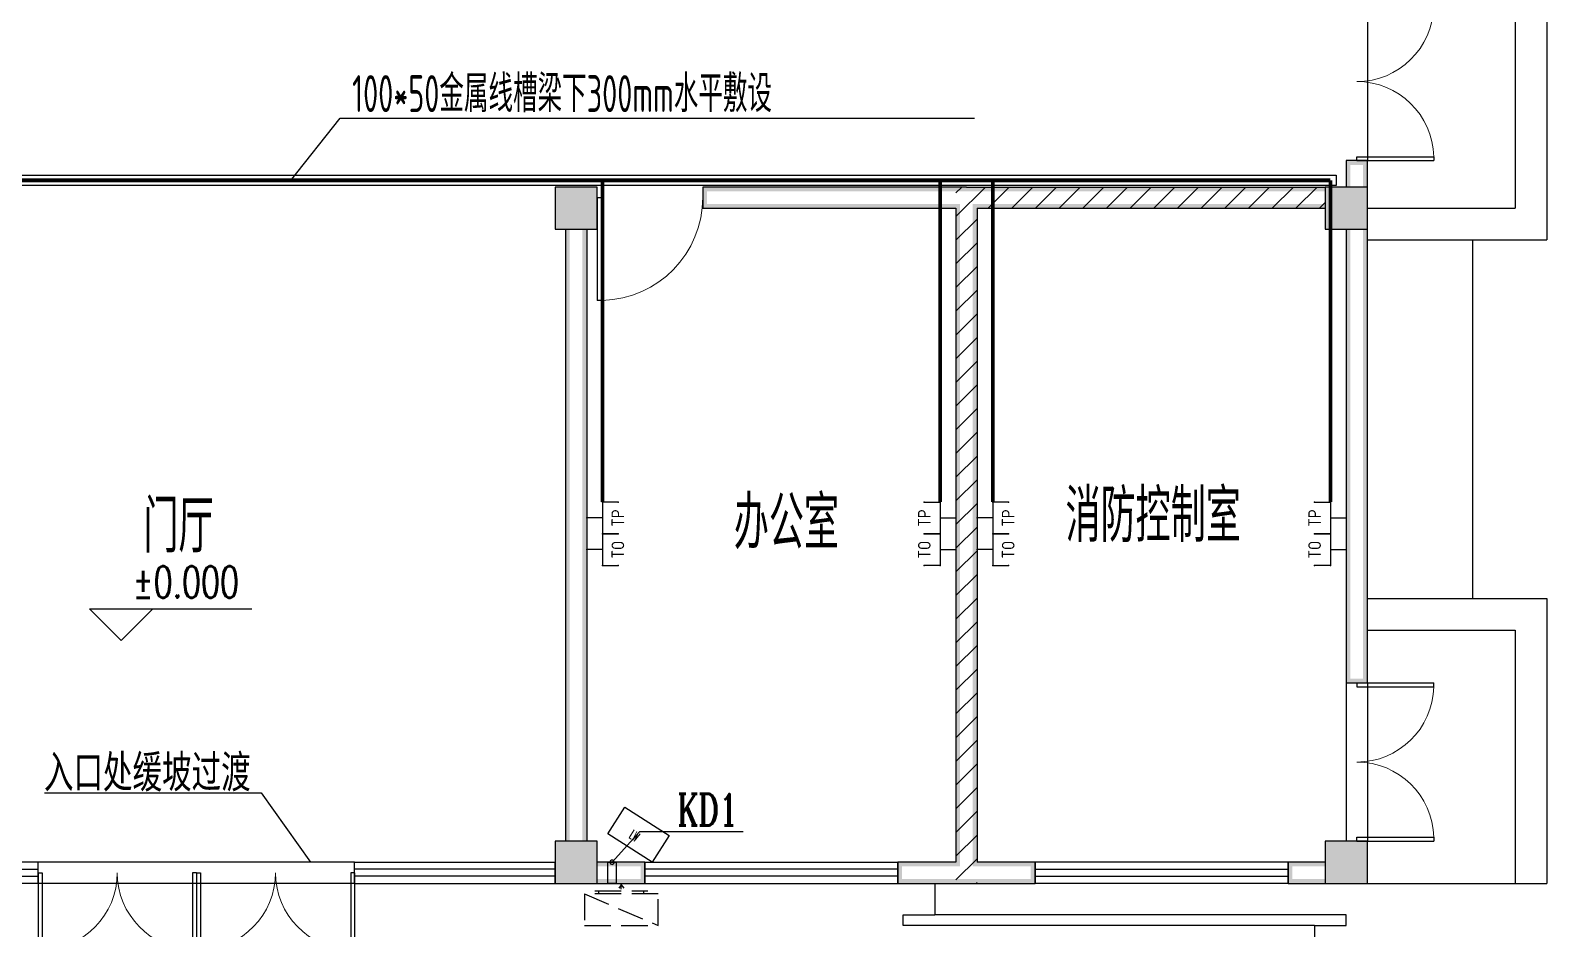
# Model space of a CAD drawing. Extents: x 6250600 to 6678662, y -692028 to -290561.
# Drawn here: x 6495213 to 6509587, y -404196 to -395681 of the extents above; entities that cross this region are included whole.
import ezdxf
from ezdxf.enums import TextEntityAlignment as Align

# ---------------------------------------------------------------- set-up
doc = ezdxf.new("R2010")
doc.units = 0
doc.header["$LTSCALE"] = 1000
doc.header["$MEASUREMENT"] = 0
doc.linetypes.add('DASH', pattern=[0.35, 0.25, -0.1])
doc.layers.get('0').update_dxf_attribs({"linetype": 'CONTINUOUS'})
for name, color, linetype in [('CABLETRAY', 4, 'CONTINUOUS'), ('EQUIP-通讯', 3, 'CONTINUOUS'), ('PUB_HATCH', 8, 'CONTINUOUS'), ('建筑底图', 251, 'CONTINUOUS'), ('电信', 7, 'CONTINUOUS'), ('电气文字', 7, 'CONTINUOUS')]:
    doc.layers.add(name, color=color, linetype=linetype)
doc.styles.add('_HZTXT', font='txt.shx', dxfattribs={"width": 0.8, "bigfont": 'HZTXT.shx'})
doc.styles.add('_TCH_DIM', font='SIMPLEX', dxfattribs={"bigfont": 'GBCBIG'})
doc.styles.add('_TCH_LABEL', font='COMPLEX', dxfattribs={"bigfont": 'GBCBIG'})
doc.styles.add('_TEL_DIM', font='sceie.shx', dxfattribs={"width": 0.8, "height": 3.5, "bigfont": 'sceic.shx'})
doc.styles.add('DIM_FONT', font='SIMPLEX', dxfattribs={"width": 0.7, "bigfont": 'GBCBIG'})
doc.styles.add('sceie', font='sceie.shx', dxfattribs={"width": 0.7, "bigfont": 'sceic.shx'})
doc.styles.add('schuco', font='sceie.shx', dxfattribs={"width": 0.7, "bigfont": 'sceic.shx'})

# ---------------------------------------------------------------- blocks, each defined once
blk = doc.blocks.new('$equip$00001847')
for p, q in [((-0.5, 0.499), (-0.5, 0.999)), ((0.5, 0.999), (0.5, 0.499)), ((0.5, 0.499), (-0.5, 0.499)), ((0, 0.5), (0, 0))]:
    blk.add_line(p, q)
for p in [(-0.5, 0.999), (0.5, 0.999), (-0.5, 0.499), (0.5, 0.499), (0, 0)]:
    blk.add_point(p)
at = {"color": 7, "style": '_TEL_DIM'}
blk.add_attdef('$TEXT$', text='', height=0.4, dxfattribs=at).set_placement((0, 0.999), align=Align.MIDDLE_CENTER)
at = {"color": 7, "style": '_TEL_DIM', "flags": 1}
blk.add_attdef('A', text='', height=0.00002, dxfattribs=at).set_placement((0, 0), align=Align.MIDDLE_CENTER)
blk = doc.blocks.new('$equip$00001867')
for p, q in [((-0.5, 0.499), (-0.5, 0.999)), ((0.5, 0.999), (0.5, 0.499)), ((0.5, 0.499), (-0.5, 0.499)), ((0, 0.5), (0, 0))]:
    blk.add_line(p, q)
for p in [(-0.5, 0.999), (0.5, 0.999), (-0.5, 0.499), (0.5, 0.499), (0, 0)]:
    blk.add_point(p)
at = {"color": 7, "style": '_TEL_DIM'}
blk.add_attdef('$TEXT$', text='', height=0.4, dxfattribs=at).set_placement((0, 0.999), align=Align.MIDDLE_CENTER)
at = {"color": 7, "style": '_TEL_DIM', "flags": 1}
blk.add_attdef('A', text='', height=0.00002, dxfattribs=at).set_placement((0, 0), align=Align.MIDDLE_CENTER)
blk = doc.blocks.new('A$C2E081725')
at = {"linetype": 'DASH'}
for p, q in [((700, 94), (0, 394)), ((600, 64), (100, 64)), ((138, 94), (138, 64)), ((350, 8), (327, 39)), ((350, 49), (350, 0)), ((350, 8), (373, 39)), ((563, 94), (563, 64))]:
    blk.add_line(p, q, dxfattribs=at)
blk.add_lwpolyline([(0, 394), (0, 94), (700, 94), (700, 394)], close=True, dxfattribs=at)
blk = doc.blocks.new('$DorLib2D$00000001')
for p, q in [((0.45, 0.975), (0.5, 0.975)), ((0.45, 0), (0.45, 0.975)), ((0.5, 0), (0.5, 0.975)), ((0.5, 0), (0.45, 0))]:
    blk.add_line(p, q)
at = {"lineweight": 13}
blk.add_arc((0.475, 0), 0.975, 91.4693, 180, dxfattribs=at)
blk = doc.blocks.new('$TCHSYS$WIN2D')
for p, q in [((-0.5, 0.5), (0.5, 0.5)), ((-0.5, 0.5), (-0.5, -0.5)), ((0.5, 0.5), (0.5, -0.5)), ((0.5, 0.1667), (-0.5, 0.1667)), ((0.5, -0.1667), (-0.5, -0.1667)), ((-0.5, -0.5), (0.5, -0.5))]:
    blk.add_line(p, q)
blk = doc.blocks.new('$DorLib2D$00000002')
for p, q in [((-0.5, 0), (-0.5, 0.4875)), ((-0.475, 0.4875), (-0.5, 0.4875)), ((-0.475, 0), (-0.475, 0.4875)), ((0.475, 0), (0.475, 0.4875)), ((0.475, 0.4875), (0.5, 0.4875)), ((0.5, 0), (0.5, 0.4875)), ((-0.5, 0), (-0.475, 0)), ((0.5, 0), (0.475, 0))]:
    blk.add_line(p, q)
at = {"lineweight": 13}
for centre, start, end in [((-0.4875, 0), 0, 88.53072), ((0.4875, 0), 91.46928, 180)]:
    blk.add_arc(centre, 0.4875, start, end, dxfattribs=at)
blk = doc.blocks.new('$WINLIB2D$00000001')
at = {"color": 0}
for points in [[(-0.5, 0.5), (-0.5, -0.5)], [(-0.5, 0.5), (0.5, 0.5)], [(0.5, -0.5), (0.5, 0.5)], [(0.5, 0.1667), (-0.5, 0.1667)], [(0.5, -0.1667), (-0.5, -0.1667)], [(-0.5, -0.5), (0.5, -0.5)]]:
    blk.add_lwpolyline(points, dxfattribs=at)
blk = doc.blocks.new('_FZH')
blk.add_lwpolyline([(-0.5, -0.5), (0.5, -0.5), (0.5, 0.5), (-0.5, 0.5)], close=True)
at = {"layer": 'PUB_HATCH'}
blk.add_solid([(-0.5, -0.5), (0.5, -0.5), (-0.5, 0.5), (0.5, 0.5)], dxfattribs=at)

msp = doc.modelspace()

# ---------------------------------------------------------------- hatches: boundary and pattern name
at = {"layer": '建筑底图'}
for points in [[(6507887.2, -396916.4), (6507687.2, -396916.4), (6507727.2, -396956.4), (6507847.2, -396956.4)], [(6507687.2, -397166.4), (6507727.2, -397166.4), (6507727.2, -396956.4), (6507687.2, -396916.4)], [(6507847.2, -397166.4), (6507887.2, -397166.4), (6507887.2, -396916.4), (6507847.2, -396956.4)], [(6500587.2, -397166.4), (6500187.2, -397166.4), (6500227.2, -397206.4), (6500547.2, -397206.4)], [(6500187.2, -397166.4), (6500187.2, -397566.4), (6500227.2, -397526.4), (6500227.2, -397206.4)], [(6500587.2, -397566.4), (6500587.2, -397166.4), (6500547.2, -397206.4), (6500547.2, -397526.4)], [(6504087.2, -397166.4), (6501587.2, -397166.4), (6501627.2, -397206.4), (6504087.2, -397206.4)], [(6501587.2, -397166.4), (6501587.2, -397366.4), (6501627.2, -397326.4), (6501627.2, -397206.4)], [(6507487.2, -397206.4), (6507487.2, -397166.4), (6504087.2, -397166.4), (6504087.2, -397206.4)], [(6507887.2, -397166.4), (6507487.2, -397166.4), (6507527.2, -397206.4), (6507847.2, -397206.4)], [(6507487.2, -397166.4), (6507487.2, -397566.4), (6507527.2, -397526.4), (6507527.2, -397206.4)], [(6507887.2, -397566.4), (6507887.2, -397166.4), (6507847.2, -397206.4), (6507847.2, -397526.4)], [(6501587.2, -397366.4), (6503987.2, -397366.4), (6504027.2, -397326.4), (6501627.2, -397326.4)], [(6503987.2, -397366.4), (6503987.2, -403566.4), (6504027.2, -403606.4), (6504027.2, -397326.4)], [(6507487.2, -397366.4), (6507487.2, -397326.4), (6504147.2, -397326.4), (6504187.2, -397366.4)], [(6504187.2, -397366.4), (6504187.2, -403566.4), (6504147.2, -403606.4), (6504147.2, -397326.4)], [(6500187.2, -397566.4), (6500587.2, -397566.4), (6500547.2, -397526.4), (6500227.2, -397526.4)], [(6500287.2, -403366.4), (6500327.2, -403366.4), (6500327.2, -397566.4), (6500287.2, -397566.4)], [(6500447.2, -403366.4), (6500487.2, -403366.4), (6500487.2, -397566.4), (6500447.2, -397566.4)], [(6507487.2, -397566.4), (6507887.2, -397566.4), (6507847.2, -397526.4), (6507527.2, -397526.4)], [(6507727.2, -397566.4), (6507687.2, -397566.4), (6507687.2, -401866.4), (6507727.2, -401826.4)], [(6507887.2, -397566.4), (6507847.2, -397566.4), (6507847.2, -401826.4), (6507887.2, -401866.4)], [(6507687.2, -401866.4), (6507887.2, -401866.4), (6507847.2, -401826.4), (6507727.2, -401826.4)], [(6500587.2, -403366.4), (6500187.2, -403366.4), (6500227.2, -403406.4), (6500547.2, -403406.4)], [(6500187.2, -403366.4), (6500187.2, -403766.4), (6500227.2, -403726.4), (6500227.2, -403406.4)], [(6500587.2, -403766.4), (6500587.2, -403366.4), (6500547.2, -403406.4), (6500547.2, -403726.4)], [(6507887.2, -403366.4), (6507487.2, -403366.4), (6507527.2, -403406.4), (6507847.2, -403406.4)], [(6507487.2, -403366.4), (6507487.2, -403766.4), (6507527.2, -403726.4), (6507527.2, -403406.4)], [(6507887.2, -403766.4), (6507887.2, -403366.4), (6507847.2, -403406.4), (6507847.2, -403726.4)], [(6500587.2, -403566.4), (6500587.2, -403606.4), (6500997.2, -403606.4), (6501037.2, -403566.4)], [(6501037.2, -403766.4), (6501037.2, -403566.4), (6500997.2, -403606.4), (6500997.2, -403726.4)], [(6503987.2, -403566.4), (6503437.2, -403566.4), (6503477.2, -403606.4), (6504027.2, -403606.4)], [(6503437.2, -403566.4), (6503437.2, -403766.4), (6503477.2, -403726.4), (6503477.2, -403606.4)], [(6504737.2, -403566.4), (6504187.2, -403566.4), (6504147.2, -403606.4), (6504697.2, -403606.4)], [(6504737.2, -403766.4), (6504737.2, -403566.4), (6504697.2, -403606.4), (6504697.2, -403726.4)], [(6507487.2, -403606.4), (6507487.2, -403566.4), (6507137.2, -403566.4), (6507177.2, -403606.4)], [(6507137.2, -403566.4), (6507137.2, -403766.4), (6507177.2, -403726.4), (6507177.2, -403606.4)], [(6500187.2, -403766.4), (6500587.2, -403766.4), (6500547.2, -403726.4), (6500227.2, -403726.4)], [(6500587.2, -403726.4), (6500587.2, -403766.4), (6501037.2, -403766.4), (6500997.2, -403726.4)], [(6503437.2, -403766.4), (6504087.2, -403766.4), (6504087.2, -403726.4), (6503477.2, -403726.4)], [(6504087.2, -403766.4), (6504737.2, -403766.4), (6504697.2, -403726.4), (6504087.2, -403726.4)], [(6507487.2, -403766.4), (6507487.2, -403726.4), (6507177.2, -403726.4), (6507137.2, -403766.4)], [(6507487.2, -403766.4), (6507887.2, -403766.4), (6507847.2, -403726.4), (6507527.2, -403726.4)]]:
    msp.add_hatch(color=256, dxfattribs=at).paths.add_polyline_path(points)
h = msp.add_hatch(dxfattribs=at)
h.set_pattern_fill('ANSI31', color=256, scale=100)
h.set_pattern_definition([(45, (4040079.63, -15286.22), (-112.253202, 112.253202), [])])
h.paths.add_polyline_path([(6507487.2, -397166.4), (6503987.2, -397166.4), (6503987.2, -397366.4), (6507487.2, -397366.4)])
h.paths.add_polyline_path([(6503987.2, -403766.4), (6504187.2, -403766.4), (6504187.2, -397366.4), (6503987.2, -397366.4)])

# ---------------------------------------------------------------- linework, layer by layer
for p, q in [((6497679.3, -397106.5), (6498150.7, -396514.6)), ((6498150.7, -396514.6), (6504162.1, -396514.6))]:
    msp.add_line(p, q)
at = {"layer": 'CABLETRAY'}
for p, q in [((6493169, -397053), (6507592.6, -397053)), ((6507592.6, -397153), (6493169, -397153)), ((6507592.6, -397053), (6507592.6, -397153))]:
    msp.add_line(p, q, dxfattribs=at)
at = {"layer": '建筑底图'}
for p, q in [((6509587.2, -394666.4), (6509587.2, -397666.4)), ((6509287.2, -394966.4), (6509287.2, -397366.4)), ((6507887.2, -395416.4), (6507887.2, -396916.4)), ((6507887.2, -396916.4), (6507687.2, -396916.4)), ((6507687.2, -396916.4), (6507687.2, -397166.4)), ((6507887.2, -397166.4), (6507887.2, -396916.4)), ((6504087.2, -397166.4), (6501587.2, -397166.4)), ((6501587.2, -397166.4), (6501587.2, -397366.4)), ((6504087.2, -397166.4), (6507487.2, -397166.4)), ((6501587.2, -397366.4), (6503987.2, -397366.4)), ((6503987.2, -397366.4), (6503987.2, -403566.4)), ((6504187.2, -397366.4), (6507487.2, -397366.4)), ((6504187.2, -397366.4), (6504187.2, -403566.4)), ((6507887.2, -397366.4), (6509287.2, -397366.4)), ((6500287.2, -397566.4), (6500287.2, -403366.4)), ((6500487.2, -397566.4), (6500487.2, -403366.4)), ((6507687.2, -397566.4), (6507687.2, -401866.4)), ((6507887.2, -401866.4), (6507887.2, -397566.4)), ((6507887.2, -397666.4), (6509587.2, -397666.4)), ((6496073.4, -401463.8), (6495773.4, -401163.8)), ((6495773.4, -401163.8), (6497313.6, -401163.8)), ((6496073.4, -401463.8), (6496373.4, -401163.8)), ((6507887.2, -401066.4), (6509587.2, -401066.4)), ((6509587.2, -401066.4), (6509587.2, -403766.4)), ((6507887.2, -401366.4), (6509287.2, -401366.4)), ((6509287.2, -401366.4), (6509287.2, -403766.4)), ((6507687.2, -401866.4), (6507687.2, -403366.4)), ((6507687.2, -401866.4), (6507887.2, -401866.4)), ((6507887.2, -401866.4), (6507887.2, -403366.4)), ((6495348.7, -402908.4), (6497401.4, -402908.4)), ((6497401.4, -402908.4), (6497869.5, -403566.4)), ((6496787.2, -403566.4), (6495287.2, -403566.4)), ((6498287.2, -403566.4), (6496787.2, -403566.4)), ((6501037.2, -403566.4), (6500587.2, -403566.4)), ((6501037.2, -403766.4), (6501037.2, -403566.4)), ((6503987.2, -403566.4), (6503437.2, -403566.4)), ((6503437.2, -403566.4), (6503437.2, -403766.4)), ((6504737.2, -403566.4), (6504187.2, -403566.4)), ((6504737.2, -403766.4), (6504737.2, -403566.4)), ((6507487.2, -403566.4), (6507137.2, -403566.4)), ((6507137.2, -403566.4), (6507137.2, -403766.4)), ((6498287.2, -403766.4), (6495287.2, -403766.4)), ((6496787.2, -403766.4), (6495287.2, -403766.4)), ((6498287.2, -403766.4), (6496787.2, -403766.4)), ((6500587.2, -403766.4), (6501037.2, -403766.4)), ((6503437.2, -403766.4), (6504087.2, -403766.4)), ((6503787.2, -403766.4), (6503787.2, -404066.2)), ((6504087.2, -403766.4), (6504737.2, -403766.4)), ((6507137.2, -403766.4), (6507487.2, -403766.4)), ((6507887.2, -403766.4), (6509587.2, -403766.4)), ((6507387.2, -404066.2), (6503787.2, -404066.2)), ((6507387.2, -404166.2), (6503787.2, -404166.2)), ((6507387.2, -404166.2), (6507387.2, -405366.2))]:
    msp.add_line(p, q, dxfattribs=at)
for points in [[(6508887.2, -401066.4), (6508887.2, -397666.4)], [(6501969.9, -403276.5), (6500988.8, -403276.5), (6500727.2, -403566.4)], [(6503787.2, -404166.2), (6503487.2, -404166.2), (6503487.2, -404066.2), (6503787.2, -404066.2)], [(6507387.2, -404166.2), (6507687.2, -404166.2), (6507687.2, -404066.2), (6507387.2, -404066.2)]]:
    msp.add_lwpolyline(points, dxfattribs=at)
for points in [[(6501270.1, -403314), (6501107.9, -403566.4), (6500687.2, -403296.2), (6500849.4, -403043.8)], [(6500767.2, -403766.4), (6500687.2, -403766.4), (6500687.2, -403566.4), (6500767.2, -403566.4)]]:
    msp.add_lwpolyline(points, close=True, dxfattribs=at)
msp.add_lwpolyline([(6500740.6, -403551.6, 1), (6500713.8, -403581.3, 1)], format="xyb", close=True, dxfattribs=at)
at = {"layer": '电信', "color": 4, "const_width": 35}
for points in [[(6507537.5, -397103), (6492869, -397103), (6492869, -393815.5)], [(6500636.9, -400153.3), (6500636.9, -397103)], [(6503837.5, -400153.3), (6503837.5, -397103)], [(6504336.9, -400153.3), (6504336.9, -397103)], [(6507537.5, -400153.3), (6507537.5, -397103)]]:
    msp.add_lwpolyline(points, dxfattribs=at)

# ---------------------------------------------------------------- block references
at = {"layer": 'EQUIP-通讯', "color": 1}
ref = msp.add_blockref('$equip$00001867', (6500487.2, -400303.3), dxfattribs=dict(at, xscale=-300, yscale=300, zscale=300, rotation=270))
ref.add_attrib('$TEXT$', 'TP', dxfattribs={"layer": '0', "color": 7, "height": 120, "rotation": 90, "style": '_TEL_DIM'}).set_placement((6500782.6, -400303.3), align=Align.MIDDLE_CENTER)
at = {"layer": 'EQUIP-通讯', "color": 1, "xscale": 300, "yscale": 300, "zscale": 300, "rotation": 90}
for name, p, values in [('$equip$00001867', (6503987.2, -400303.3), {'$TEXT$': 'TP'}), ('$equip$00001867', (6507687.2, -400303.3), {'$TEXT$': 'TP'}), ('$equip$00001847', (6503987.2, -400603.3), {'$TEXT$': 'TO'}), ('$equip$00001847', (6507687.2, -400603.3), {'$TEXT$': 'TO'})]:
    msp.add_blockref(name, p, dxfattribs=at).add_auto_attribs(values)
at = {"layer": 'EQUIP-通讯', "color": 1}
ref = msp.add_blockref('$equip$00001867', (6504187.2, -400303.3), dxfattribs=dict(at, xscale=-300, yscale=300, zscale=300, rotation=270))
ref.add_attrib('$TEXT$', 'TP', dxfattribs={"layer": '0', "color": 7, "height": 120, "rotation": 90, "style": '_TEL_DIM'}).set_placement((6504482.6, -400303.3), align=Align.MIDDLE_CENTER)
ref = msp.add_blockref('$equip$00001847', (6500487.2, -400603.3), dxfattribs=dict(at, xscale=-300, yscale=300, zscale=300, rotation=270))
ref.add_attrib('$TEXT$', 'TO', dxfattribs={"layer": '0', "color": 7, "height": 120, "rotation": 90, "style": '_TEL_DIM'}).set_placement((6500782.6, -400603.3), align=Align.MIDDLE_CENTER)
ref = msp.add_blockref('$equip$00001847', (6504187.2, -400603.3), dxfattribs=dict(at, xscale=-300, yscale=300, zscale=300, rotation=270))
ref.add_attrib('$TEXT$', 'TO', dxfattribs={"layer": '0', "color": 7, "height": 120, "rotation": 90, "style": '_TEL_DIM'}).set_placement((6504482.6, -400603.3), align=Align.MIDDLE_CENTER)
at = {"layer": '建筑底图'}
for name, p, xscale, yscale, zscale, rotation in [('$DorLib2D$00000002', (6507787.2, -396166.4), -1500, 1500, -1500, 270.0000003118053), ('$DorLib2D$00000001', (6501087.2, -397266.4), -1000, -1000, -1000, 2.085036143739671e-08), ('$DorLib2D$00000002', (6507787.2, -402616.4), 1500, 1500, 1500, 269.9999999952568), ('$TCHSYS$WIN2D', (6494337.2, -403666.4), 1900.000002484769, 200.0000009590294, 1900.000002484769, 179.999999983938), ('$TCHSYS$WIN2D', (6499237.2, -403666.4), -1900.000002484769, 200.0000009590294, -1900.000002484769, 180), ('$WINLIB2D$00000001', (6502237.2, -403666.4), -2400, -200.0000058331061, -2400, 180.0000000381494), ('$WINLIB2D$00000001', (6505937.2, -403666.4), 2400, 199.9999958495609, 2400, 180.0000000650894), ('$DorLib2D$00000002', (6496037.2, -403666.4), 1500, 1500, 1500, 179.999999983938), ('$DorLib2D$00000002', (6497537.2, -403666.4), 1500, 1500, 1500, 179.999999983938)]:
    msp.add_blockref(name, p, dxfattribs=dict(at, xscale=xscale, yscale=yscale, zscale=zscale, rotation=rotation))
at = {"layer": '建筑底图', "xscale": 400, "yscale": 400, "zscale": 400}
for p in [(6500387.2, -397366.4), (6507687.2, -397366.4), (6500387.2, -403566.4), (6507687.2, -403566.4)]:
    msp.add_blockref('_FZH', p, dxfattribs=at)
at = {"layer": '建筑底图', "rotation": 180}
msp.add_blockref('A$C2E081725', (6501165.2, -403772.1), dxfattribs=at)

# ---------------------------------------------------------------- texts
at = {"layer": '建筑底图'}
for s, height, style, width, p in [('消防控制室', 500, 'schuco', 0.7, (6505025.7, -400531.6)), ('门厅', 500, 'schuco', 0.7, (6496284.3, -400631.1)), ('办公室', 500, 'schuco', 0.7, (6501881.4, -400597)), ('%%P0.000', 297.5, '_TCH_DIM', 0.705882, (6496183.6, -401058.8)), ('入口处缓坡过渡', 350, '_HZTXT', 0.8, (6495341.7, -402895.6)), ('KD1', 297.5, '_TCH_LABEL', 0.705882, (6501344.6, -403216.4))]:
    msp.add_text(s, height=height, dxfattribs=dict(at, style=style, width=width)).set_placement(p)
at = {"layer": '建筑底图', "style": 'DIM_FONT', "width": 0.494118}
msp.add_text('LW', height=89.65, rotation=327.28331, dxfattribs=at).set_placement((6500883.3, -403331.9))
at = {"layer": '电气文字', "color": 3, "style": 'sceie', "width": 0.7}
msp.add_text('100*50金属线槽梁下300mm水平敷设', height=350, dxfattribs=at).set_placement((6498263.2, -396455.8))

doc.saveas('drawing.dxf')
